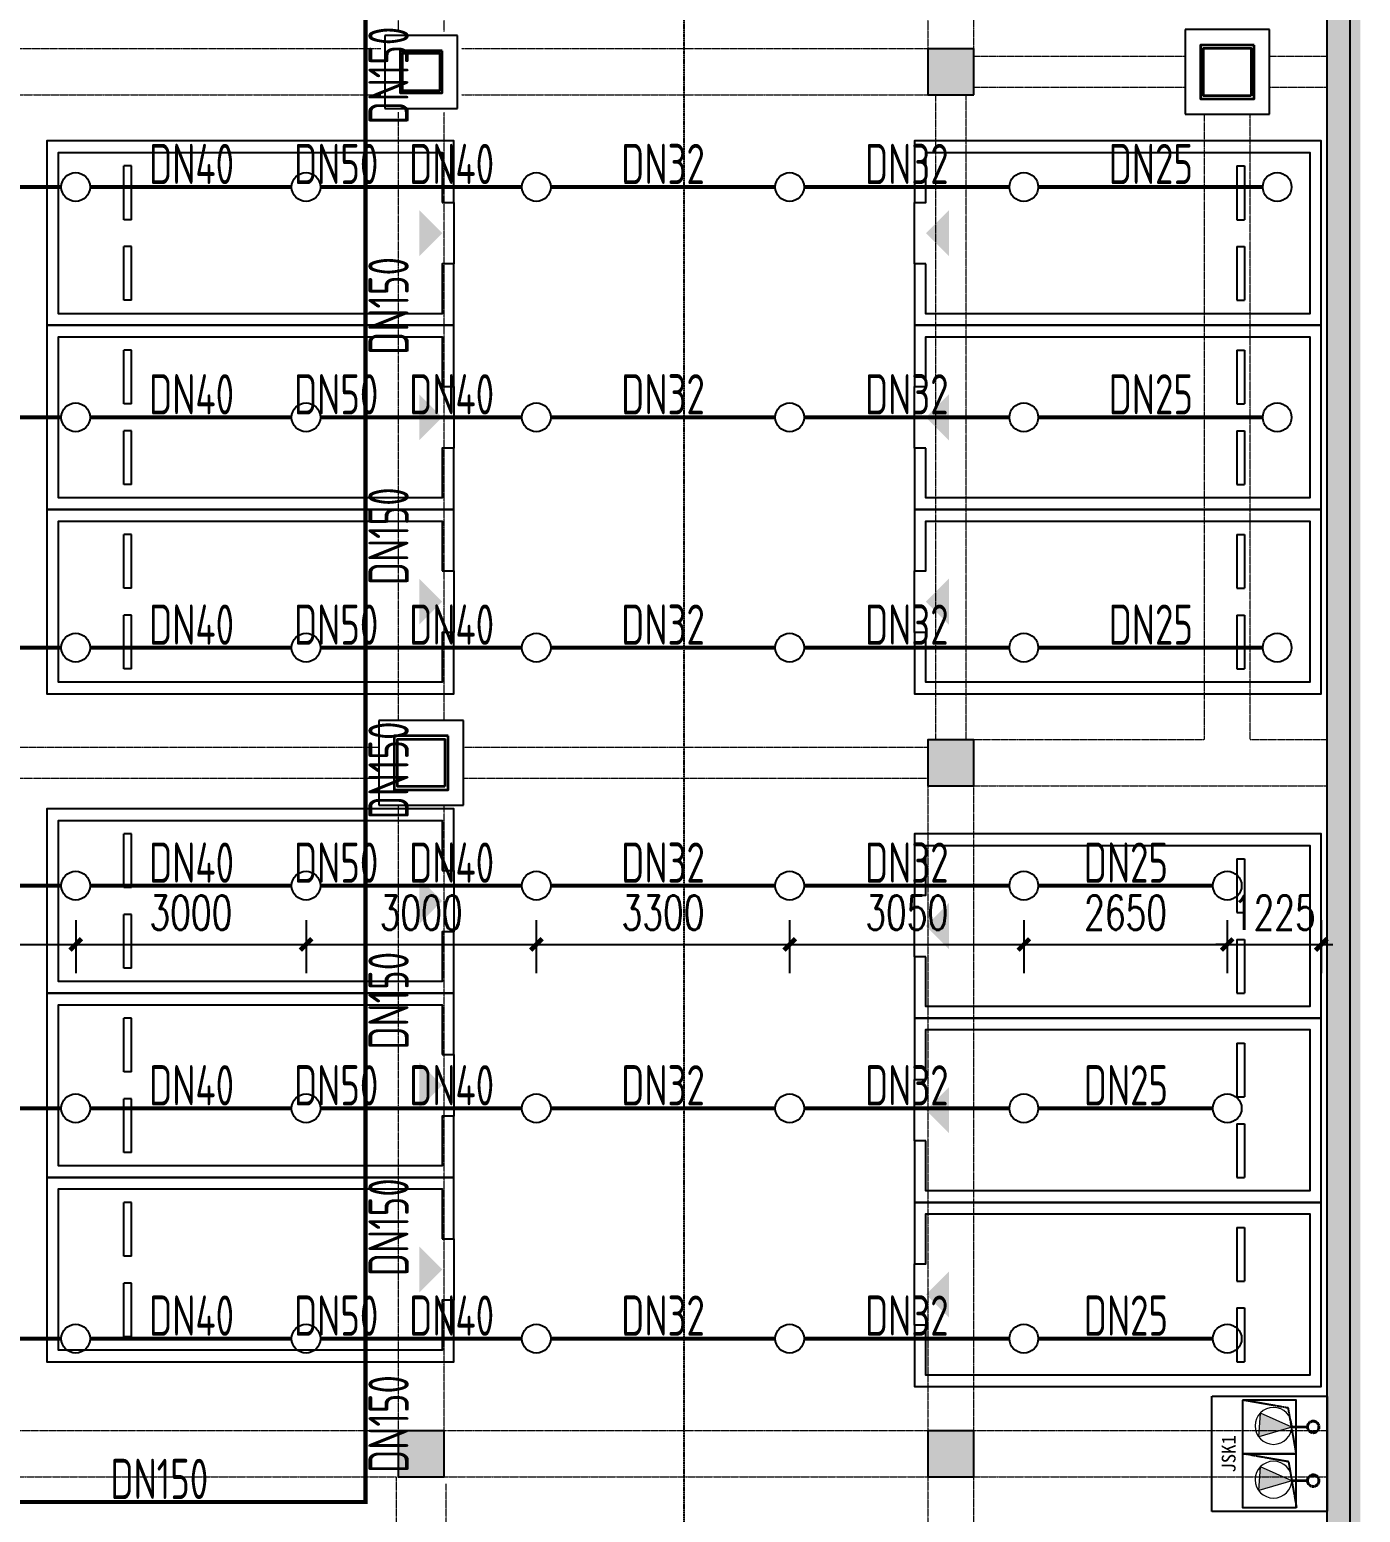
# Model space of a CAD drawing. Extents: x 6824721 to 16538177, y 2478193 to 6665639.
# Drawn here: x 8889114 to 8906448, y 2903689 to 2923001 of the extents above; entities that cross this region are included whole.
import ezdxf

# ---------------------------------------------------------------- set-up
doc = ezdxf.new("R2010")
doc.units = 0
doc.header["$LTSCALE"] = 10
for name, pattern in [('__DASH', [0.35, 0.25, -0.1]), ('DASH', [0.35, 0.25, -0.1]), ('DASHEDX2', [1.5, 1, -0.5]), ('排水', [1.1, 1, -0.1])]:
    doc.linetypes.add(name, pattern=pattern)
for name, color, linetype, lineweight in [('$0$A-PUB_HATCH', 8, 'Continuous', 0), ('GPS-污水', 2, '排水', 40), ('钢梁', 141, 'Continuous', 18)]:
    doc.layers.add(name, color=color, linetype=linetype, lineweight=lineweight)
for name, color, linetype in [('0-wo', 8, 'Continuous'), ('0-绿', 3, 'Continuous'), ('00-停车位', 67, 'Continuous'), ('PUB_HATCH', 8, 'Continuous'), ('S-梁-虚线', 4, 'DASH'), ('W-EQUIP_喷头', 7, 'Continuous'), ('W-PIPE-喷淋中', 6, 'Continuous'), ('W-TEXT_喷淋', 7, 'Continuous'), ('W-TWT_DIM', 3, 'Continuous'), ('WALL', 9, 'Continuous'), ('排水', 224, 'DASHEDX2'), ('集水坑', 4, 'Continuous')]:
    doc.layers.add(name, color=color, linetype=linetype)
doc.styles.add('8B2_02', font='tssdeng.shx', dxfattribs={"width": 0.7, "bigfont": 'TSSDCHN.shx'})
doc.styles.add('_TCH_DIM_T3', font='SIMPLEX', dxfattribs={"width": 0.705882, "bigfont": 'GBCBIG'})
doc.styles.get("Standard").update_dxf_attribs({"font": 'TSSDENG.shx', "width": 0.7, "bigfont": 'TSSDCHN.shx'})
doc.styles.add('黑体', font='simhei.ttf', dxfattribs={"width": 0.65})
doc.dimstyles.new('_TWT_ARCH&&150', dxfattribs={"dimtxt": 446.25, "dimasz": 150, "dimexe": 375, "dimexo": 450, "dimgap": 189.375, "dimtad": 1, "dimdec": 0, "dimzin": 0, "dimdsep": 46, "dimtxsty": '_TCH_DIM_T3', "dimblk": 'ARCHTICK', "dimcen": 0.09, "dimclrt": 7, "dimazin": 2, "dimtfac": 1, "dimtdec": 0, "dimtix": 1, "dimtmove": 2, "dimatfit": 3, "dimfxl": 0, "dimtolj": 1, "dimtzin": 0, "dimarcsym": 0})

# ---------------------------------------------------------------- blocks, each defined once
blk = doc.blocks.new('车位2400x5300')
at = {"layer": '00-停车位', "color": 251}
for p, q in [((-875, -1000), (-175, -1000)), ((-875, -1100), (-875, -1000)), ((-875, -1100), (-175, -1100)), ((-175, -1100), (-175, -1000)), ((175, -1000), (875, -1000)), ((175, -1100), (175, -1000)), ((175, -1100), (875, -1100)), ((875, -1100), (875, -1000)), ((400, -5300), (-400, -5300))]:
    blk.add_line(p, q, dxfattribs=at)
blk.add_lwpolyline([(400, -5150), (400, -5300), (1200, -5300), (1200, 0), (-1200, 0), (-1200, -5300), (-400, -5300), (-400, -5150), (-1050, -5150), (-1050, -150), (1050, -150), (1050, -5150), (400, -5150)], dxfattribs=at)
blk.add_lwpolyline([(0, -5150, 0, 600, 0), (0, -4850, 600, 600, 0)], format="xyseb", dxfattribs=at)
blk = doc.blocks.new('_FZH')
blk.add_lwpolyline([(-0.5, -0.5), (0.5, -0.5), (0.5, 0.5), (-0.5, 0.5)], close=True)
at = {"layer": 'PUB_HATCH'}
blk.add_solid([(-0.5, -0.5), (0.5, -0.5), (-0.5, 0.5), (0.5, 0.5)], dxfattribs=at)
blk = doc.blocks.new('$SB01_1')
h = blk.add_hatch(color=256)
h.dxf.hatch_style = 1
h.paths.add_polyline_path([(-0.381, -0.323), (0.5, 0), (-0.381, 0.323)])
h.paths.add_polyline_path([(0, 0), (0.002, 0), (0.002, 0.001), (0, 0.001)], flags=24)
h.paths.add_polyline_path([(0, -0.002), (0.003, -0.002), (0.003, -0.001), (0, -0.001)], flags=24)
h.paths.add_polyline_path([(0, -0.003), (0.003, -0.003), (0.003, -0.002), (0, -0.002)], flags=24)
for p, q in [((0.5, 0), (-0.381, 0.323)), ((-0.381, 0.323), (-0.381, -0.323)), ((0.5, 0), (-0.381, -0.323))]:
    blk.add_line(p, q)
blk.add_circle((0, 0), 0.5)
at = {"flags": 1}
for tag, p in [('UNIT', (0, 0)), ('SPEC', (0, -0.002)), ('WHAT', (0, -0.003))]:
    blk.add_attdef(tag, p, '', height=0.001, dxfattribs=at)
blk = doc.blocks.new('人防集水坑')
at = {"layer": 'GPS-污水', "color": 8, "linetype": '排水', "const_width": 35}
for points in [[(307486, 701151), (307284, 701151)], [(307486, 700451), (307284, 700451)]]:
    blk.add_lwpolyline(points, dxfattribs=at)
at = {"layer": 'GPS-污水', "color": 8, "linetype": '排水'}
for centre in [(307561, 701151), (307561, 700451)]:
    blk.add_circle(centre, 75, dxfattribs=at)
at = {"layer": '集水坑', "color": 8, "linetype": 'DASH', "ltscale": 0.5}
blk.add_lwpolyline([(306241, 700051), (306241, 701551), (307741, 701551), (307741, 700051)], close=True, dxfattribs=at)
at = {"layer": '集水坑', "color": 8, "linetype": 'Continuous', "ltscale": 0.5}
for points in [[(306641, 701501), (306641, 700801), (307341, 700801), (307341, 701501)], [(306641, 700801), (306641, 700101), (307341, 700101), (307341, 700801)]]:
    blk.add_lwpolyline(points, close=True, dxfattribs=at)
at = {"layer": '集水坑', "color": 8, "linetype": 'DASH', "ltscale": 0.5}
for points in [[(307341, 700801), (307237, 701397), (306641, 701501)], [(307347, 700101), (307243, 700697), (306647, 700801)]]:
    blk.add_lwpolyline(points, dxfattribs=at)
at = {"layer": '$0$A-PUB_HATCH', "color": 8, "linetype": '排水', "xscale": -480.0000000000002, "yscale": 480.0000000000002, "zscale": 480.0000000000002, "rotation": 176.2535374729293}
for p in [(307045, 701164, 0), (307045, 700464, 0)]:
    blk.add_blockref('$SB01_1', p, dxfattribs=at)
blk = doc.blocks.new('42pk')
at = {"layer": '排水', "color": 8, "linetype": 'DASH'}
blk.add_lwpolyline([(604801, 806215, 0, 0, 0), (605513, 805503, 160, 0, 0), (605937, 805079, 0, 0, 0)], format="xyseb", dxfattribs=at)
at = {"layer": '集水坑', "color": 8, "linetype": 'Continuous'}
blk.add_blockref('人防集水坑', (299800, 103424), dxfattribs=at)
at = {"layer": '0-绿', "color": 8, "linetype": 'DASH', "style": '黑体'}
blk.add_text('JSK1', height=179.2, rotation=90, dxfattribs=at).set_placement((606349, 803980, 0))
blk = doc.blocks.new('jkytk')
at = {"layer": 'WALL', "color": 1, "const_width": 200}
blk.add_lwpolyline([(8519064, 2958073), (8600964, 2958077), (8600964, 2890959), (8590564, 2883869, -0.196817), (8587964, 2882721), (8583164, 2882721), (8583164, 2889377), (8575664, 2889377), (8575664, 2890077), (8570864, 2890077), (8570864, 2892502), (8561864, 2892502), (8561864, 2894777), (8566139, 2894777), (8566139, 2912952), (8537789, 2912952), (8537789, 2943777), (8519064, 2943773), (8519063, 2958073)], format="xyb", dxfattribs=at)
blk = doc.blocks.new('LIANGMOBAN')
at = {"layer": 'S-梁-虚线', "color": 8, "lineweight": 18}
for p, q in [((2024441, 217178), (2024441, 209003)), ((2025041, 209003), (2025041, 217178)), ((2031341, 217178), (2031341, 208778)), ((2031941, 208778), (2031941, 217178)), ((2024216, 208778), (2016166, 208778)), ((2031341, 208778), (2025266, 208778)), ((2034691, 208678), (2031941, 208678)), ((2036541, 208678), (2035791, 208678)), ((2031941, 208278), (2034691, 208278)), ((2035791, 208278), (2036541, 208278)), ((2016166, 208178), (2024216, 208178)), ((2025266, 208178), (2031341, 208178)), ((2031441, 208178), (2031441, 199778)), ((2031841, 199778), (2031841, 208178)), ((2024441, 207953), (2024441, 200028)), ((2025041, 200028), (2025041, 207953)), ((2034941, 207928), (2034941, 199778)), ((2035541, 199778), (2035541, 207928)), ((2034941, 199778), (2031941, 199778)), ((2036541, 199778), (2035541, 199778)), ((2024191, 199678), (2016166, 199678)), ((2031341, 199678), (2025291, 199678)), ((2016166, 199278), (2024191, 199278)), ((2025291, 199278), (2031341, 199278)), ((2031341, 199178), (2031341, 190778)), ((2031941, 190778), (2031941, 199178)), ((2031941, 199178), (2036541, 199178)), ((2024441, 198928), (2024441, 190778)), ((2025041, 190778), (2025041, 198928)), ((2024441, 190778), (2016291, 190778)), ((2031341, 190778), (2025041, 190778)), ((2036541, 190778), (2031941, 190778)), ((2016291, 190178), (2024416, 190178)), ((2024416, 190178), (2024416, 181828)), ((2025041, 190178), (2031341, 190178)), ((2025066, 181828), (2025066, 190087)), ((2031341, 190178), (2031341, 181778)), ((2031941, 181778), (2031941, 190178)), ((2031941, 190178), (2036541, 190178))]:
    blk.add_line(p, q, dxfattribs=at)
blk = doc.blocks.new('_ArchTick')
at = {"color": 0, "linetype": 'ByBlock', "const_width": 0.4}
blk.add_lwpolyline([(-0.5, -0.5), (0.5, 0.5)], dxfattribs=at)
blk = doc.blocks.new('*D846')
at = {"layer": 'Defpoints', "color": 0, "transparency": 16777216}
for p in [(8886714, 2911851), (8889714, 2911851), (8889714, 2911086)]:
    blk.add_point(p, dxfattribs=at)
at = {"layer": 'W-TWT_DIM', "color": 0, "lineweight": -2, "transparency": 16777216}
for p, q in [((8886714, 2911401), (8886714, 2910711)), ((8889714, 2911401), (8889714, 2910711)), ((8886714, 2911086), (8889714, 2911086))]:
    blk.add_line(p, q, dxfattribs=at)
at = {"layer": 'W-TWT_DIM', "color": 0, "lineweight": -2, "transparency": 16777216, "xscale": 150, "yscale": 150, "zscale": 150, "rotation": 180}
blk.add_blockref('_ArchTick', (8886714, 2911086), dxfattribs=at)
at = {"layer": 'W-TWT_DIM', "color": 0, "lineweight": -2, "transparency": 16777216, "xscale": 150, "yscale": 150, "zscale": 150}
blk.add_blockref('_ArchTick', (8889714, 2911086), dxfattribs=at)
at = {"layer": 'W-TWT_DIM', "color": 7, "transparency": 16777216, "insert": (8888214, 2911499), "char_height": 446.2, "attachment_point": 5, "style": '_TCH_DIM_T3'}
blk.add_mtext('\\A1;3000', dxfattribs=at)
blk = doc.blocks.new('*D847')
at = {"layer": 'Defpoints', "color": 0, "transparency": 16777216}
for p in [(8889714, 2911851), (8892714, 2911851), (8892714, 2911086)]:
    blk.add_point(p, dxfattribs=at)
at = {"layer": 'W-TWT_DIM', "color": 0, "lineweight": -2, "transparency": 16777216}
for p, q in [((8889714, 2911401), (8889714, 2910711)), ((8892714, 2911401), (8892714, 2910711)), ((8889714, 2911086), (8892714, 2911086))]:
    blk.add_line(p, q, dxfattribs=at)
at = {"layer": 'W-TWT_DIM', "color": 0, "lineweight": -2, "transparency": 16777216, "xscale": 150, "yscale": 150, "zscale": 150, "rotation": 180}
blk.add_blockref('_ArchTick', (8889714, 2911086), dxfattribs=at)
at = {"layer": 'W-TWT_DIM', "color": 0, "lineweight": -2, "transparency": 16777216, "xscale": 150, "yscale": 150, "zscale": 150}
blk.add_blockref('_ArchTick', (8892714, 2911086), dxfattribs=at)
at = {"layer": 'W-TWT_DIM', "color": 7, "transparency": 16777216, "insert": (8891214, 2911499), "char_height": 446.2, "attachment_point": 5, "style": '_TCH_DIM_T3'}
blk.add_mtext('\\A1;3000', dxfattribs=at)
blk = doc.blocks.new('*D848')
at = {"layer": 'Defpoints', "color": 0, "transparency": 16777216}
for p in [(8892714, 2911851), (8895714, 2911851), (8895714, 2911086)]:
    blk.add_point(p, dxfattribs=at)
at = {"layer": 'W-TWT_DIM', "color": 0, "lineweight": -2, "transparency": 16777216}
for p, q in [((8892714, 2911401), (8892714, 2910711)), ((8895714, 2911401), (8895714, 2910711)), ((8892714, 2911086), (8895714, 2911086))]:
    blk.add_line(p, q, dxfattribs=at)
at = {"layer": 'W-TWT_DIM', "color": 0, "lineweight": -2, "transparency": 16777216, "xscale": 150, "yscale": 150, "zscale": 150, "rotation": 180}
blk.add_blockref('_ArchTick', (8892714, 2911086), dxfattribs=at)
at = {"layer": 'W-TWT_DIM', "color": 0, "lineweight": -2, "transparency": 16777216, "xscale": 150, "yscale": 150, "zscale": 150}
blk.add_blockref('_ArchTick', (8895714, 2911086), dxfattribs=at)
at = {"layer": 'W-TWT_DIM', "color": 7, "transparency": 16777216, "insert": (8894214, 2911499), "char_height": 446.2, "attachment_point": 5, "style": '_TCH_DIM_T3'}
blk.add_mtext('\\A1;3000', dxfattribs=at)
blk = doc.blocks.new('*D849')
at = {"layer": 'Defpoints', "color": 0, "transparency": 16777216}
for p in [(8895714, 2911851), (8899014, 2911851), (8899014, 2911086)]:
    blk.add_point(p, dxfattribs=at)
at = {"layer": 'W-TWT_DIM', "color": 0, "lineweight": -2, "transparency": 16777216}
for p, q in [((8895714, 2911401), (8895714, 2910711)), ((8899014, 2911401), (8899014, 2910711)), ((8895714, 2911086), (8899014, 2911086))]:
    blk.add_line(p, q, dxfattribs=at)
at = {"layer": 'W-TWT_DIM', "color": 0, "lineweight": -2, "transparency": 16777216, "xscale": 150, "yscale": 150, "zscale": 150, "rotation": 180}
blk.add_blockref('_ArchTick', (8895714, 2911086), dxfattribs=at)
at = {"layer": 'W-TWT_DIM', "color": 0, "lineweight": -2, "transparency": 16777216, "xscale": 150, "yscale": 150, "zscale": 150}
blk.add_blockref('_ArchTick', (8899014, 2911086), dxfattribs=at)
at = {"layer": 'W-TWT_DIM', "color": 7, "transparency": 16777216, "insert": (8897364, 2911499), "char_height": 446.2, "attachment_point": 5, "style": '_TCH_DIM_T3'}
blk.add_mtext('\\A1;3300', dxfattribs=at)
blk = doc.blocks.new('*D850')
at = {"layer": 'Defpoints', "color": 0, "transparency": 16777216}
for p in [(8899014, 2911851), (8902064, 2911851), (8902064, 2911086)]:
    blk.add_point(p, dxfattribs=at)
at = {"layer": 'W-TWT_DIM', "color": 0, "lineweight": -2, "transparency": 16777216}
for p, q in [((8899014, 2911401), (8899014, 2910711)), ((8902064, 2911401), (8902064, 2910711)), ((8899014, 2911086), (8902064, 2911086))]:
    blk.add_line(p, q, dxfattribs=at)
at = {"layer": 'W-TWT_DIM', "color": 0, "lineweight": -2, "transparency": 16777216, "xscale": 150, "yscale": 150, "zscale": 150, "rotation": 180}
blk.add_blockref('_ArchTick', (8899014, 2911086), dxfattribs=at)
at = {"layer": 'W-TWT_DIM', "color": 0, "lineweight": -2, "transparency": 16777216, "xscale": 150, "yscale": 150, "zscale": 150}
blk.add_blockref('_ArchTick', (8902064, 2911086), dxfattribs=at)
at = {"layer": 'W-TWT_DIM', "color": 7, "transparency": 16777216, "insert": (8900539, 2911499), "char_height": 446.2, "attachment_point": 5, "style": '_TCH_DIM_T3'}
blk.add_mtext('\\A1;3050', dxfattribs=at)
blk = doc.blocks.new('*D851')
at = {"layer": 'Defpoints', "color": 0, "transparency": 16777216}
for p in [(8902064, 2911851), (8904714, 2911851), (8904714, 2911086)]:
    blk.add_point(p, dxfattribs=at)
at = {"layer": 'W-TWT_DIM', "color": 0, "lineweight": -2, "transparency": 16777216}
for p, q in [((8902064, 2911401), (8902064, 2910711)), ((8904714, 2911401), (8904714, 2910711)), ((8902064, 2911086), (8904714, 2911086))]:
    blk.add_line(p, q, dxfattribs=at)
at = {"layer": 'W-TWT_DIM', "color": 0, "lineweight": -2, "transparency": 16777216, "xscale": 150, "yscale": 150, "zscale": 150, "rotation": 180}
blk.add_blockref('_ArchTick', (8902064, 2911086), dxfattribs=at)
at = {"layer": 'W-TWT_DIM', "color": 0, "lineweight": -2, "transparency": 16777216, "xscale": 150, "yscale": 150, "zscale": 150}
blk.add_blockref('_ArchTick', (8904714, 2911086), dxfattribs=at)
at = {"layer": 'W-TWT_DIM', "color": 7, "transparency": 16777216, "insert": (8903389, 2911499), "char_height": 446.2, "attachment_point": 5, "style": '_TCH_DIM_T3'}
blk.add_mtext('\\A1;2650', dxfattribs=at)
blk = doc.blocks.new('*D852')
at = {"layer": 'Defpoints', "color": 0, "transparency": 16777216}
for p in [(8904714, 2911851), (8905939, 2911851), (8905939, 2911086)]:
    blk.add_point(p, dxfattribs=at)
at = {"layer": 'W-TWT_DIM', "color": 0, "lineweight": -2, "transparency": 16777216}
for p, q in [((8904714, 2911401), (8904714, 2910711)), ((8905939, 2911401), (8905939, 2910711)), ((8904714, 2911086), (8904564, 2911086)), ((8904714, 2911086), (8905939, 2911086)), ((8905939, 2911086), (8906089, 2911086))]:
    blk.add_line(p, q, dxfattribs=at)
at = {"layer": 'W-TWT_DIM', "color": 0, "lineweight": -2, "transparency": 16777216, "xscale": 150, "yscale": 150, "zscale": 150}
blk.add_blockref('_ArchTick', (8904714, 2911086), dxfattribs=at)
at = {"layer": 'W-TWT_DIM', "color": 0, "lineweight": -2, "transparency": 16777216, "xscale": 150, "yscale": 150, "zscale": 150, "rotation": 180}
blk.add_blockref('_ArchTick', (8905939, 2911086), dxfattribs=at)
at = {"layer": 'W-TWT_DIM', "color": 7, "transparency": 16777216, "insert": (8905327, 2911499), "char_height": 446.2, "attachment_point": 5, "style": '_TCH_DIM_T3'}
blk.add_mtext('\\A1;1225', dxfattribs=at)
blk = doc.blocks.new('$TwtSys$00000125')
blk.add_circle((0, 0, 0), 1)

msp = doc.modelspace()

# ---------------------------------------------------------------- hatches: boundary and pattern name
at = {"layer": '0-wo'}
msp.add_hatch(color=8, dxfattribs=at).paths.add_polyline_path([(8906014.1, 2897651.5), (8906314.1, 2897651.5), (8906314.1, 2935326.5), (8906114.1, 2935293.1), (8906014.1, 2935126.5)])
at = {"layer": 'W-PIPE-喷淋中'}
for points in [[(8893489.1, 2903824.2), (8893489.1, 2903798), (8893515.3, 2903798)], [(8893489.1, 2903824.2), (8893515.3, 2903824.2), (8893515.3, 2903798)]]:
    msp.add_hatch(color=256, dxfattribs=at).paths.add_polyline_path(points)

# ---------------------------------------------------------------- linework, layer by layer
at = {"layer": '0-wo', "color": 8}
for p, q in [((8906314.1, 2897651.5), (8906314.1, 2935326.5)), ((8906014.1, 2897651.5), (8906014.1, 2935126.5)), ((8894689.1, 2922926.5), (8893739.1, 2922926.5)), ((8893739.1, 2922926.5), (8893739.1, 2921976.5)), ((8894689.1, 2921976.5), (8894689.1, 2922926.5)), ((8905264.1, 2923001.5), (8904164.1, 2923001.5)), ((8904164.1, 2923001.5), (8904164.1, 2921901.5)), ((8905264.1, 2921901.5), (8905264.1, 2923001.5)), ((8893739.1, 2921976.5), (8894689.1, 2921976.5)), ((8904164.1, 2921901.5), (8905264.1, 2921901.5)), ((8894764.1, 2914001.5), (8893664.1, 2914001.5)), ((8893664.1, 2914001.5), (8893664.1, 2912901.5)), ((8894764.1, 2912901.5), (8894764.1, 2914001.5)), ((8893664.1, 2912901.5), (8894764.1, 2912901.5))]:
    msp.add_line(p, q, dxfattribs=at)
at = {"layer": '0-wo', "color": 8, "linetype": '__DASH', "ltscale": 1.5}
msp.add_lwpolyline([(8880089.1, 2937489), (8880089.1, 2892651.5, 0.4142136), (8883089.1, 2889651.5), (8894639.1, 2889651.5, 0.4142136), (8897639.1, 2892651.5), (8897639.1, 2937489, 0.4142136), (8894639.1, 2940489), (8714789.1, 2940489, 0.4142136), (8711789.1, 2937489), (8711789.1, 2879751.5, 0.4142136), (8714789.1, 2876751.5), (8724989.1, 2876751.5)], format="xyb", dxfattribs=at)
at = {"layer": '0-wo', "color": 8, "lineweight": 35}
for points in [[(8894489.1, 2922726.5), (8893939.1, 2922726.5), (8893939.1, 2922176.5), (8894489.1, 2922176.5)], [(8894489.1, 2922726.5), (8893939.1, 2922726.5), (8893939.1, 2922176.5), (8894489.1, 2922176.5)], [(8905064.1, 2922801.5), (8904364.1, 2922801.5), (8904364.1, 2922101.5), (8905064.1, 2922101.5)], [(8905064.1, 2922801.5), (8904364.1, 2922801.5), (8904364.1, 2922101.5), (8905064.1, 2922101.5)], [(8905024.1, 2922141.5), (8904404.1, 2922141.5), (8904404.1, 2922761.5), (8905024.1, 2922761.5)], [(8894459.1, 2922206.5), (8893969.1, 2922206.5), (8893969.1, 2922696.5), (8894459.1, 2922696.5)], [(8894564.1, 2913801.5), (8893864.1, 2913801.5), (8893864.1, 2913101.5), (8894564.1, 2913101.5)], [(8894564.1, 2913801.5), (8893864.1, 2913801.5), (8893864.1, 2913101.5), (8894564.1, 2913101.5)], [(8894524.1, 2913141.5), (8893904.1, 2913141.5), (8893904.1, 2913761.5), (8894524.1, 2913761.5)]]:
    msp.add_lwpolyline(points, close=True, dxfattribs=at)
at = {"layer": 'W-PIPE-喷淋中', "ltscale": 1.5, "const_width": 52.5}
for points in [[(8893489.1, 2920951.5), (8893489.1, 2923951.5)], [(8889526.6, 2920951.5), (8886901.6, 2920951.5)], [(8892526.6, 2920951.5), (8889901.6, 2920951.5)], [(8892901.6, 2920951.5), (8893489.1, 2920951.5)], [(8893489.1, 2920951.5), (8895526.6, 2920951.5)], [(8893489.1, 2917951.5), (8893489.1, 2920951.5)], [(8895901.6, 2920951.5), (8898826.6, 2920951.5)], [(8899201.6, 2920951.5), (8901876.6, 2920951.5)], [(8902251.6, 2920951.5), (8905176.6, 2920951.5)], [(8889526.6, 2917951.5), (8886901.6, 2917951.5)], [(8892526.6, 2917951.5), (8889901.6, 2917951.5)], [(8892901.6, 2917951.5), (8893489.1, 2917951.5)], [(8893489.1, 2917951.5), (8895526.6, 2917951.5)], [(8893489.1, 2914951.5), (8893489.1, 2917951.5)], [(8895901.6, 2917951.5), (8898826.6, 2917951.5)], [(8899201.6, 2917951.5), (8901876.6, 2917951.5)], [(8902251.6, 2917951.5), (8905176.6, 2917951.5)], [(8889526.6, 2914951.5), (8886901.6, 2914951.5)], [(8892526.6, 2914951.5), (8889901.6, 2914951.5)], [(8892901.6, 2914951.5), (8893489.1, 2914951.5)], [(8893489.1, 2914951.5), (8895526.6, 2914951.5)], [(8893489.1, 2911851.5), (8893489.1, 2914951.5)], [(8895901.6, 2914951.5), (8898826.6, 2914951.5)], [(8899201.6, 2914951.5), (8901876.6, 2914951.5)], [(8902251.6, 2914951.5), (8905176.6, 2914951.5)], [(8889526.6, 2911851.5), (8886901.6, 2911851.5)], [(8892526.6, 2911851.5), (8889901.6, 2911851.5)], [(8892901.6, 2911851.5), (8893489.1, 2911851.5)], [(8893489.1, 2911851.5), (8895526.6, 2911851.5)], [(8893489.1, 2908951.5), (8893489.1, 2911851.5)], [(8895901.6, 2911851.5), (8898826.6, 2911851.5)], [(8899201.6, 2911851.5), (8901876.6, 2911851.5)], [(8902251.6, 2911851.5), (8904526.6, 2911851.5)], [(8889526.6, 2908951.5), (8886901.6, 2908951.5)], [(8892526.6, 2908951.5), (8889901.6, 2908951.5)], [(8892901.6, 2908951.5), (8893489.1, 2908951.5)], [(8893489.1, 2908951.5), (8895526.6, 2908951.5)], [(8893489.1, 2905951.5), (8893489.1, 2908951.5)], [(8895901.6, 2908951.5), (8898826.6, 2908951.5)], [(8899201.6, 2908951.5), (8901876.6, 2908951.5)], [(8902251.6, 2908951.5), (8904526.6, 2908951.5)], [(8889526.6, 2905951.5), (8886901.6, 2905951.5)], [(8892526.6, 2905951.5), (8889901.6, 2905951.5)], [(8892901.6, 2905951.5), (8893489.1, 2905951.5)], [(8893489.1, 2905951.5), (8895526.6, 2905951.5)], [(8893489.1, 2903824.2), (8893489.1, 2905951.5)], [(8895901.6, 2905951.5), (8898826.6, 2905951.5)], [(8899201.6, 2905951.5), (8901876.6, 2905951.5)], [(8902251.6, 2905951.5), (8904526.6, 2905951.5)], [(8893489.1, 2903824.2), (8888214.1, 2903824.2)]]:
    msp.add_lwpolyline(points, dxfattribs=at)

# ---------------------------------------------------------------- block references
msp.add_blockref('jkytk', (305383.7, -8645.8))
at = {"layer": '0-wo'}
msp.add_blockref('42pk', (8298472.7, 2100226.9), dxfattribs=at)
at = {"layer": '0-wo', "color": 8, "xscale": 600, "yscale": 600, "zscale": 600, "rotation": 90}
for p in [(8901114.1, 2922451.5), (8901114.1, 2913451.5), (8894214.1, 2904451.5), (8901114.1, 2904451.5)]:
    msp.add_blockref('_FZH', p, dxfattribs=at)
at = {"layer": '0-wo', "color": 8}
for p, rotation in [((8889339.1, 2920351.5), 90), ((8905939.1, 2920351.5), 270), ((8889339.1, 2917951.5), 90), ((8905939.1, 2917951.5), 270), ((8889339.1, 2915551.5), 90), ((8905939.1, 2915551.5), 270), ((8889339.1, 2911651.5), 90), ((8905939.1, 2911326.5), 270), ((8889339.1, 2909251.5), 90), ((8905939.1, 2908926.5), 270), ((8889339.1, 2906851.5), 90), ((8905939.1, 2906526.5), 270)]:
    msp.add_blockref('车位2400x5300', p, dxfattribs=dict(at, rotation=rotation))
at = {"layer": 'W-EQUIP_喷头', "xscale": 187.5, "yscale": 187.5, "zscale": 187.5}
for p in [(8889714.1, 2920951.5), (8892714.1, 2920951.5), (8895714.1, 2920951.5), (8899014.1, 2920951.5), (8902064.1, 2920951.5), (8905364.1, 2920951.5), (8889714.1, 2917951.5), (8892714.1, 2917951.5), (8895714.1, 2917951.5), (8899014.1, 2917951.5), (8902064.1, 2917951.5), (8905364.1, 2917951.5), (8889714.1, 2914951.5), (8892714.1, 2914951.5), (8895714.1, 2914951.5), (8899014.1, 2914951.5), (8902064.1, 2914951.5), (8905364.1, 2914951.5), (8889714.1, 2911851.5), (8892714.1, 2911851.5), (8895714.1, 2911851.5), (8899014.1, 2911851.5), (8902064.1, 2911851.5), (8904714.1, 2911851.5), (8889714.1, 2908951.5), (8892714.1, 2908951.5), (8895714.1, 2908951.5), (8899014.1, 2908951.5), (8902064.1, 2908951.5), (8904714.1, 2908951.5), (8889714.1, 2905951.5), (8892714.1, 2905951.5), (8895714.1, 2905951.5), (8899014.1, 2905951.5), (8902064.1, 2905951.5), (8904714.1, 2905951.5)]:
    msp.add_blockref('$TwtSys$00000125', p, dxfattribs=at)
at = {"layer": '钢梁', "color": 6}
msp.add_blockref('LIANGMOBAN', (6869472.7, 2713973), dxfattribs=at)

# ---------------------------------------------------------------- texts
at = {"layer": 'W-TEXT_喷淋', "style": '8B2_02', "width": 0.7}
for p in [(8894051.6, 2921765.9), (8894051.6, 2918765.9), (8894051.6, 2915765.9), (8894051.6, 2912715.9), (8894051.6, 2909715.9), (8894051.6, 2906765.9), (8894051.6, 2904202.3)]:
    msp.add_text('DN150', height=525, rotation=90, dxfattribs=at).set_placement(p)
for s, p in [('DN40', (8890669.9, 2920989)), ('DN50', (8892557.4, 2920989)), ('DN40', (8894057.4, 2920989)), ('DN32', (8896819.9, 2920989)), ('DN32', (8899994.9, 2920989)), ('DN25', (8903169.9, 2920989)), ('DN40', (8890669.9, 2917989)), ('DN50', (8892557.4, 2917989)), ('DN40', (8894057.4, 2917989)), ('DN32', (8896819.9, 2917989)), ('DN32', (8899994.9, 2917989)), ('DN25', (8903169.9, 2917989)), ('DN40', (8890669.9, 2914989)), ('DN50', (8892557.4, 2914989)), ('DN40', (8894057.4, 2914989)), ('DN32', (8896819.9, 2914989)), ('DN32', (8899994.9, 2914989)), ('DN25', (8903169.9, 2914989)), ('DN40', (8890669.9, 2911889)), ('DN50', (8892557.4, 2911889)), ('DN40', (8894057.4, 2911889)), ('DN32', (8896819.9, 2911889)), ('DN32', (8899994.9, 2911889)), ('DN25', (8902844.9, 2911889)), ('DN40', (8890669.9, 2908989)), ('DN50', (8892557.4, 2908989)), ('DN40', (8894057.4, 2908989)), ('DN32', (8896819.9, 2908989)), ('DN32', (8899994.9, 2908989)), ('DN25', (8902844.9, 2908989)), ('DN40', (8890669.9, 2905989)), ('DN50', (8892557.4, 2905989)), ('DN40', (8894057.4, 2905989)), ('DN32', (8896819.9, 2905989)), ('DN32', (8899994.9, 2905989)), ('DN25', (8902844.9, 2905989)), ('DN150', (8890166.1, 2903861.7))]:
    msp.add_text(s, height=525, dxfattribs=at).set_placement(p)

# ---------------------------------------------------------------- dimensions: what is measured, and where the dimension line sits
at = {"layer": 'W-TWT_DIM'}
for p1, p2, picture, middle in [((8886714.1, 2911851.5), (8889714.1, 2911851.5), '*D846', (8888214.1, 2911498.6)), ((8889714.1, 2911851.5), (8892714.1, 2911851.5), '*D847', (8891214.1, 2911498.6)), ((8892714.1, 2911851.5), (8895714.1, 2911851.5), '*D848', (8894214.1, 2911498.6)), ((8895714.1, 2911851.5), (8899014.1, 2911851.5), '*D849', (8897364.1, 2911498.6)), ((8899014.1, 2911851.5), (8902064.1, 2911851.5), '*D850', (8900539.1, 2911498.6)), ((8902064.1, 2911851.5), (8904714.1, 2911851.5), '*D851', (8903389.1, 2911498.6)), ((8904714.1, 2911851.5), (8905939.1, 2911851.5), '*D852', (8905326.6, 2911498.6))]:
    dim = msp.add_aligned_dim(p1=p1, p2=p2, distance=-765.4, dimstyle='_TWT_ARCH&&150', dxfattribs=at)
    dim.commit()
    dim.dimension.update_dxf_attribs({"geometry": picture, "text_midpoint": middle})

doc.saveas('drawing.dxf')
